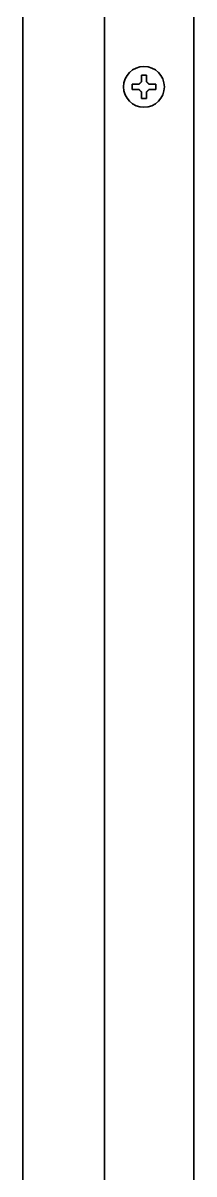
# Model space of a CAD drawing. Extents: x 5809 to 10669, y -850 to 3886.
# Drawn here: x 6647.1 to 6680.6, y 1625.1 to 1850.3 of the extents above; entities that cross this region are included whole.
import ezdxf

# ---------------------------------------------------------------- set-up
doc = ezdxf.new("R2010")
doc.units = 0
doc.header["$LTSCALE"] = 5
doc.layers.add('1', color=7, linetype='CONTINUOUS', true_color=0xffffff)

msp = doc.modelspace()

# ---------------------------------------------------------------- linework, layer by layer
at = {"layer": '1', "color": 7, "linetype": 'Continuous', "lineweight": 35}
for p, q in [((6680.57, 2393.35), (6680.57, 1373.93)), ((6647.07, 1387.03), (6647.07, 2388.68)), ((6663.07, 1376.53), (6663.07, 2386.03)), ((6668.47, 1837.83), (6668.47, 1838.33)), ((6673.07, 1838.33), (6673.07, 1837.83)), ((6668.47, 1837.33), (6668.47, 1837.83)), ((6673.07, 1837.83), (6673.07, 1837.33))]:
    msp.add_line(p, q, dxfattribs=at)
msp.add_circle((6670.77, 1837.83), 4, dxfattribs=at)
for points in [[(6668.47, 1838.33), (6668.68, 1838.33), (6668.89, 1838.33), (6669.21, 1838.33), (6669.32, 1838.33), (6669.54, 1838.33), (6669.66, 1838.33), (6669.77, 1838.33)], [(6671.27, 1840.13), (6671.27, 1839.92), (6671.27, 1839.71), (6671.27, 1839.39), (6671.27, 1839.28), (6671.27, 1839.05), (6671.27, 1838.94), (6671.27, 1838.83)], [(6670.27, 1835.53), (6670.27, 1835.73), (6670.27, 1835.94), (6670.27, 1836.26), (6670.27, 1836.37), (6670.27, 1836.6), (6670.27, 1836.71), (6670.27, 1836.83)], [(6673.07, 1837.33), (6672.87, 1837.33), (6672.66, 1837.33), (6672.34, 1837.33), (6672.23, 1837.33), (6672, 1837.33), (6671.89, 1837.33), (6671.77, 1837.33)]]:
    msp.add_open_spline(points, degree=3, knots=[0, 0, 0, 0, 0.5, 0.5, 0.75, 0.75, 1, 1, 1, 1], dxfattribs=at)
for points in [[(6669.77, 1838.33), (6669.8, 1838.35), (6669.84, 1838.4), (6669.92, 1838.47), (6669.99, 1838.54), (6670.06, 1838.61), (6670.13, 1838.68), (6670.2, 1838.75), (6670.25, 1838.8), (6670.27, 1838.83)], [(6670.27, 1838.83), (6670.27, 1838.88), (6670.27, 1838.99), (6670.27, 1839.15), (6670.27, 1839.31), (6670.27, 1839.46), (6670.27, 1839.62), (6670.27, 1839.77), (6670.27, 1839.94), (6670.27, 1840.06), (6670.27, 1840.13)], [(6670.27, 1840.13), (6670.44, 1840.13), (6670.77, 1840.13), (6671.11, 1840.13), (6671.27, 1840.13)], [(6671.27, 1838.83), (6671.3, 1838.8), (6671.35, 1838.75), (6671.42, 1838.68), (6671.5, 1838.6), (6671.57, 1838.53), (6671.63, 1838.46), (6671.7, 1838.4), (6671.75, 1838.35), (6671.77, 1838.33)], [(6671.77, 1838.33), (6671.83, 1838.33), (6671.94, 1838.33), (6672.1, 1838.33), (6672.26, 1838.33), (6672.41, 1838.33), (6672.56, 1838.33), (6672.72, 1838.33), (6672.89, 1838.33), (6673.01, 1838.33), (6673.07, 1838.33)], [(6669.77, 1837.33), (6669.72, 1837.33), (6669.61, 1837.33), (6669.45, 1837.33), (6669.29, 1837.33), (6669.13, 1837.33), (6668.98, 1837.33), (6668.83, 1837.33), (6668.66, 1837.33), (6668.54, 1837.33), (6668.47, 1837.33)], [(6670.27, 1836.83), (6670.25, 1836.85), (6670.2, 1836.9), (6670.12, 1836.98), (6670.05, 1837.05), (6669.98, 1837.12), (6669.91, 1837.19), (6669.84, 1837.26), (6669.8, 1837.3), (6669.77, 1837.33)], [(6671.77, 1837.33), (6671.75, 1837.3), (6671.7, 1837.25), (6671.63, 1837.18), (6671.56, 1837.11), (6671.49, 1837.04), (6671.42, 1836.97), (6671.34, 1836.9), (6671.3, 1836.85), (6671.27, 1836.83)], [(6671.27, 1836.83), (6671.27, 1836.77), (6671.27, 1836.66), (6671.27, 1836.5), (6671.27, 1836.34), (6671.27, 1836.19), (6671.27, 1836.04), (6671.27, 1835.88), (6671.27, 1835.71), (6671.27, 1835.59), (6671.27, 1835.53)], [(6671.27, 1835.53), (6671.11, 1835.53), (6670.77, 1835.53), (6670.44, 1835.53), (6670.27, 1835.53)]]:
    msp.add_open_spline(points, degree=3, dxfattribs=at)

doc.saveas('drawing.dxf')
